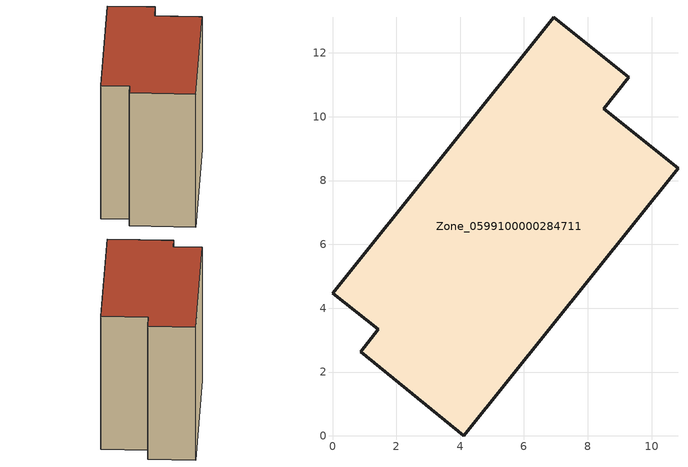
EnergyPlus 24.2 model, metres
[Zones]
Zone_0599100000284711
 floor ground (C_G): 0,4.46 6.94,13.12 9.29,11.23 8.5,10.26 10.83,8.38 4.11,0 0.89,2.63 1.44,3.35 z0
 wall outside (C_F): 8.5,10.26 9.29,11.23 6.94,13.12 0,4.46 1.44,3.35 0.89,2.63 4.11,0 10.83,8.38 8.5,10.26 z0:9.31
 roof outside (C_R): 4.11,0 10.83,8.38 8.5,10.26 9.29,11.23 6.94,13.12 0,4.46 1.44,3.35 0.89,2.63 z9.31
[BUILDING]
Pand.0599100000284711: North Axis=0; Terrain=City; Loads Convergence Tolerance Value=0.04; Temperature Convergence Tolerance Value=0.4; Solar Distribution=FullExterior; Maximum Number of Warmup Days=25; Minimum Number of Warmup Days=1
[Site:Location]
Rotterdam.The.Hague.AP_ZH_NLD Design_Conditions: Latitude=51.96; Longitude=4.45; Time Zone=1; Elevation=-4.5
[SITE:GROUNDTEMPERATURE:BUILDINGSURFACE]
18, 18, 18, 18, 18, 18, 18, 18, 18, 18, 18, 18
[MATERIAL] Thermal Absorptance=0.9; Solar Absorptance=0.7; Visible Absorptance=0.7
Name | Roughness | Thickness | Conductivity | Density | Specific Heat
G.TI.1946 | MediumSmooth | 0.15 | 1 | 540 | 1210
F.TI.1946 | Rough | 0.3 | 0.857143 | 1920 | 840
R.TI.1946 | MediumRough | 0.2 | 0.1 | 1500 | 1000
[CONSTRUCTION]
C_G: G.TI.1946
C_F: F.TI.1946
C_R: R.TI.1946
[ZONE]
Zone_0599100000284711: Type=1; Multiplier=1; Ceiling Height=Autocalculate; Volume=Autocalculate; Floor Area=autocalculate; Part of Total Floor Area=Yes
[ZONEINFILTRATION:DESIGNFLOWRATE]
Infil_Zone_0599100000284711: Zone or ZoneList or Space or SpaceList=Zone_0599100000284711; Schedule=AlwaysOn; Design Flow Rate Calculation Method=Flow/Area; Flow Rate per Floor Area=0.003; Constant Term Coefficient=1; Temperature Term Coefficient=0; Velocity Term Coefficient=0; Velocity Squared Term Coefficient=0
[HVACTEMPLATE:ZONE:IDEALLOADSAIRSYSTEM]
Zone_0599100000284711: Maximum Heating Supply Air Temperature=50; Minimum Cooling Supply Air Temperature=13; Maximum Heating Supply Air Humidity Ratio=0.0156; Minimum Cooling Supply Air Humidity Ratio=0.0077; Heating Limit=NoLimit; Cooling Limit=NoLimit; Dehumidification Control Type=ConstantSensibleHeatRatio; Cooling Sensible Heat Ratio=0.7; Dehumidification Setpoint=60; Humidification Control Type=None; Humidification Setpoint=30; Outdoor Air Method=None; Outdoor Air Flow Rate per Person=0.00944; Outdoor Air Flow Rate per Zone Floor Area=0; Outdoor Air Flow Rate per Zone=0; Demand Controlled Ventilation Type=None; Outdoor Air Economizer Type=NoEconomizer; Heat Recovery Type=None; Sensible Heat Recovery Effectiveness=0.7; Latent Heat Recovery Effectiveness=0.65
[ZONECONTROL:THERMOSTAT]
ThermostatControl_Zone_0599100000284711: Zone or ZoneList=Zone_0599100000284711; Control Type Schedule=DualSetpointControlType; Control 1=Thermostat_Zone_0599100000284711; Temperature Difference Between Cutout And Setpoint=0
[THERMOSTATSETPOINT:DUALSETPOINT]
Thermostat_Zone_0599100000284711: Heating Setpoint Temperature Schedule=HeatingSetpoint_Zone_0599100000284711; Cooling Setpoint Temperature Schedule=CoolingSetpoint_Zone_0599100000284711
[SCHEDULE:COMPACT]
HeatingSetpoint_Zone_0599100000284711: Through: 12/31, For: AllDays, Until: 24:00, 21
CoolingSetpoint_Zone_0599100000284711: Through: 12/31, For: AllDays, Until: 24:00, 24
DualSetpointControlType: Through: 12/31, For: AllDays, Until: 24:00, 4
AlwaysOn: Through: 12/31, For: AllDays, Until: 24:00, 1
